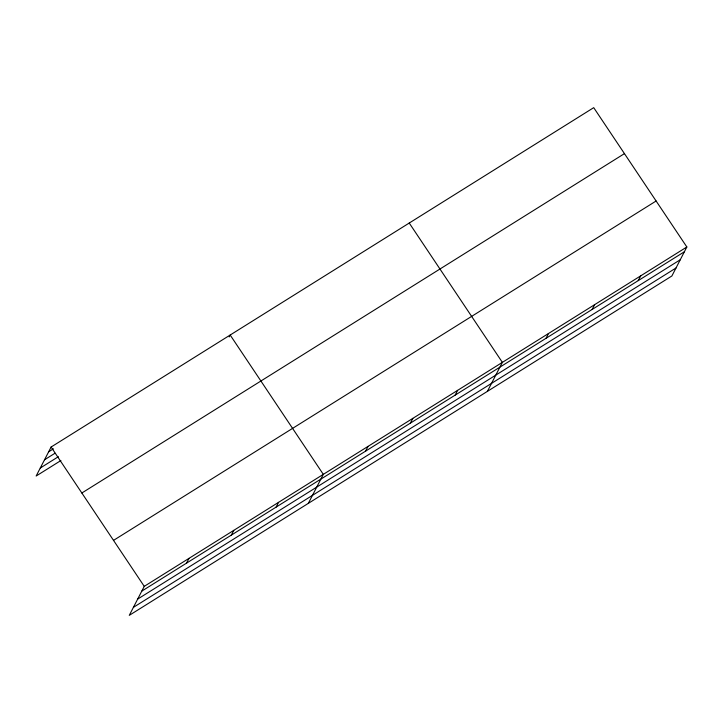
<?xml version="1.0" encoding="UTF-8"?>
<svg xmlns="http://www.w3.org/2000/svg" width="723" height="723" viewBox="0 0 723 723"><rect width="100%" height="100%" fill="white"/><g stroke="black" fill="none" stroke-linecap="round" stroke-linejoin="round"><path stroke-width="1.08" d="M686.85 246.986L144.248 586.353L129.281 615.345L671.884 275.978L686.85 246.986L593.719 107.655L51.116 447.022L36.15 476.014L60.913 460.533M229.191 336.936L230.176 335.029L323.308 474.36L308.341 503.353M186.552 563.127L189.01 558.355M231.315 535.128L233.773 530.357M276.078 507.13L278.545 502.358M365.612 451.125L368.07 446.362M410.375 423.127L412.833 418.364M455.138 395.129L457.605 390.366M487.401 391.36L502.368 362.368L409.236 223.036M546.028 338.292L548.486 333.52M592.146 309.444L594.604 304.672M638.264 280.596L640.732 275.825M48.658 451.794L53.421 448.811M44.528 459.783L55.002 453.231M40.28 468.025L58.373 456.701M81.853 493.005L624.446 153.628M113.511 540.379L656.113 201.003M141.789 591.125L684.392 251.749M137.659 599.114L680.262 259.747M133.412 607.356L676.014 267.98M51.116 447.022L144.248 586.353"/></g></svg>
